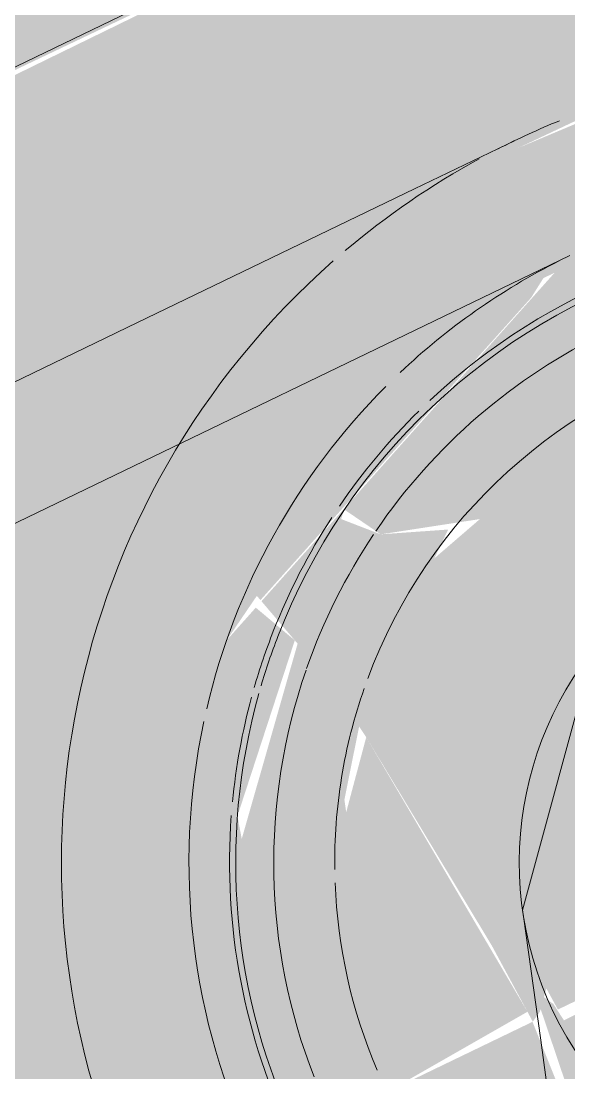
# Model space of a CAD drawing. Header units: metres. Extents: x 15.2 to 39, y -2.1 to 25.8.
# Drawn here: x 25.94516 to 25.95473, y 24.80608 to 24.82445 of the extents above; entities that cross this region are included whole.
import ezdxf

# ---------------------------------------------------------------- set-up
doc = ezdxf.new("R2010")
doc.units = ezdxf.units.M
doc.layers.add('A-FLOR', color=7, linetype='Continuous', lineweight=9, true_color=0x007f00)
doc.layers.add('P-SANR-FIXT', color=7, linetype='Continuous', lineweight=5)

# ---------------------------------------------------------------- blocks, each defined once
blk = doc.blocks.new('UT_Ducha higiênica - UT_Ducha higiênica-3628668-TÉRREO')
at = {"layer": 'P-SANR-FIXT', "true_color": 0xf0f1f7, "transparency": 33554560}
blk.add_hatch(color=7, dxfattribs=at).paths.add_polyline_path([(0.08000000000000564, 0.0514528220891366), (0.08000000000000564, 0.03364758371119561), (0.08832447377432685, 0.03019947377425127), (0.0887952502937421, 0.0293850315017401), (0.09056833088631415, 0.0299729506852637), (0.09177258371126469, 0.03050972148863958), (0.09184889882391649, 0.03969541915468359), (0.09251609626433324, 0.04068980073688834), (0.09301077523997416, 0.04099744027240603), (0.0940000000000057, 0.04153802325852814), (0.0938375142277309, 0.0569668463947166), (0.09278394559977464, 0.0548078572176864), (0.09087734520440194, 0.05345562955308965), (0.0882663540176106, 0.05249201108149077), (0.08521153238620727, 0.05186009597831531), (0.08110778467633346, 0.05150270320273762)])
h = blk.add_hatch(color=7, dxfattribs=at)
h.paths.add_polyline_path([(0.06104499430344144, 0.03878872391183644), (0.06104499430344144, 0.03417061519968309), (0.0660003625245263, 0.03298841994312422), (0.06600000000000665, 0.03878872391183753), (0.06142110450358804, 0.03878872391183644)])
h.paths.add_polyline_path([(0.06104499430344036, 0.02195205916468098), (0.06124305656763654, 0.001132232521669309), (0.06179801469972323, 0.0004363370349714473), (0.06359061305074629, -9.312657311966178e-14), (0.09695500569657353, -9.312657311966178e-14), (0.09851866866150959, 0.0007530203961875799), (0.09890486152093741, 0.001554958131994423), (0.09895500569657416, 0.002518993756030804), (0.09878162401379378, 0.03878872391183644), (0.0940000000000057, 0.03865793753211392), (0.09384497402901884, 0.02030958325517029), (0.09346928679824998, 0.01829467142547899), (0.0925676189672105, 0.01570613029024214), (0.09054179577598538, 0.01268209951848121), (0.089211627867787, 0.01147181869509818), (0.09033234720799407, 0.01082697033747298), (0.09097939482074996, 0.00971006021888814), (0.09106458025502621, 0.007657919766218425), (0.09097939482074996, 0.004069454246845177), (0.09033234720799407, 0.002952544128261417), (0.08921162786778267, 0.002307695770637307), (0.08324673743607626, 0.001744977240825853), (0.08301653995978675, 0.001662448639160124), (0.08301653995978675, 0.001267688726786764), (0.07925942093207802, 0.001079568247521169), (0.07698346004022454, 0.00130210223080953), (0.07677461274985095, 0.001744248721099933), (0.07323421458620795, 0.001865055626921259), (0.0700370455085597, 0.002670062531098671), (0.06926084178765694, 0.003491443075610212), (0.06893541974498398, 0.004714302604466039), (0.06902060517926131, 0.009710060218890306), (0.06966765279201828, 0.01082697033747407), (0.07067565450327697, 0.01158287328824358), (0.0689991597782605, 0.01333028612721388), (0.06709927002182847, 0.01658639448503444), (0.06628723877163199, 0.0190536209942782), (0.06603449453152344, 0.0204279155532562), (0.06333522205867556, 0.02125246284395155)])
h.paths.add_polyline_path([(0.07698346004022562, 0.00317387112398865), (0.07716568828068249, 0.00220327112735618), (0.07708624614682211, 0.002390385435379375), (0.07708624614682102, 0.003238187364842324)])
h.paths.add_polyline_path([(0.08291375385319133, 0.003238187364842324), (0.08268346541942309, 0.002287386027171829), (0.08301653995978675, 0.002454701676231966), (0.08301653995978675, 0.003173871123990816)])
h = blk.add_hatch(color=7, dxfattribs=at)
h.paths.add_polyline_path([(0.06600000000000665, 0.03878872391183753), (0.06603480861442496, 0.03251315989185879), (0.0682274162887455, 0.03191430619220765), (0.06805403460596511, 0.03878872391183753), (0.0660290540233726, 0.03878872391183753)])
h.paths.add_polyline_path([(0.06615502602298738, 0.02030958291592318), (0.06651867095069473, 0.01833210918976875), (0.06756124817092385, 0.01551071773514935), (0.06986660432030727, 0.01231335830094249), (0.07088342486242309, 0.01148429009073847), (0.07375987079412755, 0.01197967483456771), (0.0720077456023811, 0.01332299193659916), (0.07037683098848092, 0.01520173675647544), (0.06930334842269224, 0.01702404440970258), (0.06829300507492063, 0.01968952250388456), (0.06615266817012987, 0.02039181702874036)])
h.paths.add_polyline_path([(0.07698346004022454, 0.001737122348930677), (0.07698346004022454, 0.001267688726786764), (0.0780441307564656, 0.00112103687308321), (0.08216223246381582, 0.0011759718867473), (0.08301653995978675, 0.001430660561142497), (0.08280070351136828, 0.001729757489871076), (0.07718987433361096, 0.001730078996475405)])
h.paths.add_polyline_path([(0.08920306341923435, 0.01147336865949977), (0.09077046466175051, 0.01298094744036165), (0.09277637339849863, 0.01625787632678284), (0.09371276122837928, 0.01905362099426304), (0.09392940877838139, 0.02325439083149585), (0.09400000000000679, 0.03306065756339828), (0.09388165332642767, 0.03878872391183861), (0.09177258371126579, 0.03878872391183753), (0.09159980643023977, 0.02034155921833408), (0.09123673823322427, 0.01856752339506051), (0.09027533242053414, 0.01623964887611446), (0.0888529639170288, 0.01418370145599669), (0.08676308216944917, 0.01230826796014599), (0.08643526249941637, 0.01192573707610395), (0.08832692703449439, 0.01163192880495172), (0.08886541633354711, 0.01153447486619338)])
h.paths.add_polyline_path([(0.06927035623552262, 0.0103109632266048), (0.06893541974498398, 0.009065211861266196), (0.06902060517926131, 0.004069454246847343), (0.06966765279201828, 0.0029525441282625), (0.07078837213222644, 0.00230769577063839), (0.07686496197121623, 0.001741165788227693), (0.07698346004022454, 0.001737122348930677), (0.07720040318123468, 0.002177270031716682), (0.07867595992755269, 0.002042797114967417), (0.08261240023670713, 0.002140040382880841), (0.08301653995978675, 0.002045946865751961), (0.08324673743607626, 0.001744977240825853), (0.08676578541380549, 0.001865055626921259), (0.08981458025502757, 0.002556597946102525), (0.09072964376448865, 0.003468551239130682), (0.0910645802550273, 0.004765940811070016), (0.09097939482074996, 0.00971006021888814), (0.09033234720799407, 0.01082697033747298), (0.08920045069408036, 0.01147100965061771), (0.08799392433366285, 0.01038164654031435), (0.08772733860298042, 0.01088291134294514), (0.08510793263971941, 0.01126826858130436), (0.08167560292162428, 0.01029121139595137), (0.07903530944545915, 0.01021111080953932), (0.07649541262926593, 0.01070723380674887), (0.07412491401730431, 0.01129402377386905), (0.07208362967185956, 0.01060441994955976), (0.07197415851192902, 0.01041046428665646), (0.07078837213222644, 0.01147181869509601), (0.06966765279201828, 0.01082697033747407), (0.06933794683116323, 0.01039874961037154)])
h.paths.add_polyline_path([(0.07698346004022562, 0.00317387112398865), (0.07708624614681994, 0.00312429712076077), (0.07715054276590466, 0.002254373581632996), (0.07698346004022562, 0.002334958009398309), (0.07698346004022562, 0.003025071961183963)])
h.paths.add_polyline_path([(0.08552517995208107, 0.01153044244408075), (0.08587508598270806, 0.01166898504846349), (0.08570175753605482, 0.01164139349372789), (0.08562797041167998, 0.01159502997059342)])
h.paths.add_polyline_path([(0.08291375385319133, 0.003238187364843407), (0.08301653995978675, 0.0029234604196178), (0.08286287225025028, 0.00222451390599781), (0.08291375385319133, 0.002385143573821552), (0.08291375385319241, 0.003223445127218696)])
at = {"layer": 'P-SANR-FIXT', "true_color": 0xf4f4f4, "transparency": 33554560}
h = blk.add_hatch(color=7, dxfattribs=at)
h.paths.add_polyline_path([(0.07214698010061854, 0.03039475636328252), (0.07324092718521391, 0.03008078644504076), (0.07452248134682316, 0.03136234060665), (0.08000000000000564, 0.03283003730629393), (0.08000000000000564, 0.03364758371119561), (0.0722122195329216, 0.0304217794209433)])
h.paths.add_polyline_path([(0.07494790222908919, 0.02942427021980247), (0.07868278763304098, 0.02836875027701966), (0.08000000000000564, 0.0282779892761177), (0.08000000000000564, 0.03109984161405868), (0.0752031279417455, 0.02967949593245878)])
h = blk.add_hatch(color=7, dxfattribs=at)
h.paths.add_polyline_path([(0.08000000000000564, 0.03364758371119561), (0.08000000000000564, 0.03283003730629393), (0.08547751865318812, 0.03136234060665), (0.08780651604236553, 0.02912554681289757), (0.0886178646958428, 0.02949116543245189), (0.08832447377432685, 0.03019947377425127), (0.080328648551002, 0.03351145302411725)])
h.paths.add_polyline_path([(0.08000000000000564, 0.03109984161405868), (0.08019590983080126, 0.02828119694671017), (0.08574086514256198, 0.02873550284816259), (0.0843467306231395, 0.02993513865387562), (0.08030468103009632, 0.03101820257809565)])
blk.add_hatch(color=7, dxfattribs=at).paths.add_polyline_path([(0.08000000000000564, 0.03283003730629393), (0.08000000000000564, 0.03109984161405868), (0.08492194946161465, 0.02955441852911316), (0.08596251877424996, 0.028766904381176), (0.08773348009493648, 0.02910637916489839), (0.08508570843741763, 0.03146732583754951), (0.08064858588025221, 0.03265624924345883)])
at = {"layer": 'P-SANR-FIXT', "true_color": 0xf0f1f7, "transparency": 33554560}
h = blk.add_hatch(color=7, dxfattribs=at)
h.paths.add_polyline_path([(0.09177258371126361, 0.02187499999992247), (0.0888529639170288, 0.01418370145599669), (0.08936055837120903, 0.01478379431662942), (0.09060673141862483, 0.01676706736021086), (0.09153858620494246, 0.01979821469078114), (0.09173044609901847, 0.02150101834751313)])
h.paths.add_polyline_path([(0.08870152822187893, 0.02936043496063731), (0.09140374818896851, 0.02280535142619497), (0.09177258371126361, 0.02221770416779914), (0.09177258371126469, 0.03050972148863958), (0.0887952502937421, 0.02938503150174335)])
h.paths.add_polyline_path([(0.08587508598270914, 0.01244979936336508), (0.08600598293812428, 0.01194038512786027), (0.08640967886108696, 0.01208620994388917), (0.08801592086508687, 0.01334665840405586), (0.08760082382717244, 0.01322532621505054), (0.08616981327005016, 0.01258224643578055)])
at = {"layer": 'P-SANR-FIXT', "true_color": 0xf4f4f4, "transparency": 33554560}
h = blk.add_hatch(color=7, dxfattribs=at)
h.paths.add_polyline_path([(0.07132509125335271, 0.02935344891131663), (0.07087860777269267, 0.02771846703251951), (0.0722665199050748, 0.02910637916490055), (0.07146056540569014, 0.02931789490050411)])
h.paths.add_polyline_path([(0.07201105281627188, 0.02648742080700032), (0.07197858135400255, 0.02636623565996589), (0.0752439450290379, 0.02550078069771173), (0.0766856024576489, 0.02681872967669327), (0.07839228614268248, 0.02759627278801733), (0.0801240743437124, 0.02781515862525824), (0.08048366083540273, 0.0280100544139365), (0.07746262748655217, 0.02838662787436191), (0.07396978561932233, 0.02844615361003453), (0.07210713228914677, 0.02658350027986006)])
h = blk.add_hatch(color=7, dxfattribs=at)
h.paths.add_polyline_path([(0.08000000000000564, 0.02827237555683767), (0.08010181856725314, 0.0280861093198317), (0.08042131774774976, 0.02780628370019886), (0.08000000000000564, 0.02778537453016981), (0.08000000000000455, 0.01265015838580035), (0.08477107863567808, 0.01404471064481579), (0.08798894718372208, 0.01726257919286845), (0.08911290671521867, 0.022292746729831), (0.08798894718372857, 0.02648742080699599), (0.08574086514256198, 0.02873550284816259), (0.0815047571837264, 0.02834013147152564), (0.08001064554509364, 0.02827285490237784)])
h.paths.add_polyline_path([(0.08773348009493648, 0.02910637916490164), (0.0894873406067245, 0.02735251865311362), (0.09095503730636952, 0.02187499999993114), (0.08926357695647912, 0.01617371769650219), (0.0850893273653092, 0.01228364385111727), (0.08586434367550354, 0.01263552034738785), (0.08591592184027418, 0.01255287134884695), (0.08839849730971949, 0.0137292348486874), (0.09169384048936745, 0.02206510295417465), (0.08867490874665965, 0.02935344891131771), (0.08780651604236661, 0.02912554681289974)])
h.paths.add_polyline_path([(0.08000000000000455, 0.01091996269356726), (0.08023137884841451, 0.01019825654572462), (0.08372161442794702, 0.01181752121248271), (0.0827410322029903, 0.01165442005878292), (0.0800343821916021, 0.01092917537403775)])
h = blk.add_hatch(color=7, dxfattribs=at)
h.paths.add_polyline_path([(0.08574086514256198, 0.02873550284816259), (0.08803737277528646, 0.02630669403892161), (0.08838599072377468, 0.0258699979338871), (0.08882318375190665, 0.02696906751419974), (0.08936398467099321, 0.02747587458884166), (0.08773348009493648, 0.02910637916490164), (0.08596251877424996, 0.028766904381176)])
h.paths.add_polyline_path([(0.08922484161413317, 0.02187499999993114), (0.08798894718372208, 0.01726257919286845), (0.0893372275874805, 0.01661230009092848), (0.0897013117260825, 0.01719603243554853), (0.0905047893993918, 0.02019465193508305), (0.0901750723383755, 0.02058452196557183), (0.09076276789683708, 0.0211574407948047), (0.09075068468093841, 0.02187499999993222), (0.08997905746183955, 0.02187499999993222)])
h = blk.add_hatch(color=7, dxfattribs=at)
h.paths.add_polyline_path([(0.06928109091469921, 0.01933120442761964), (0.07185423484876081, 0.01347650269021945), (0.07412491401730431, 0.01278522672273221), (0.07049933242996503, 0.01644721825097727), (0.06977451616430402, 0.01915226938058049), (0.06931247314812695, 0.01931982401808687)])
h.paths.add_polyline_path([(0.07169092705538066, 0.0184573047973612), (0.0721923177462217, 0.01708131426292512), (0.07577103628129668, 0.01378330579905005), (0.08000000000000455, 0.01278416913813451), (0.07978437487935885, 0.02782530117929996), (0.07869113168575291, 0.02767268992824328), (0.07704846314014868, 0.02703159702328734), (0.07674008463796285, 0.02711003127752432), (0.07450525549878292, 0.02428493420365751), (0.074040997193676, 0.02227031830629614), (0.07410276854000915, 0.02114596173780146), (0.07454959545601184, 0.01950958474484046), (0.07542882959964954, 0.01807968722557557), (0.07653315292251832, 0.01704631361244511), (0.07752960559437069, 0.0166127521381041), (0.07170083573294171, 0.01845371152829645)])
h.paths.add_polyline_path([(0.0758911466531874, 0.01180435907072184), (0.08000000000000564, 0.0103098511586336), (0.08000000000000455, 0.01091996269356726), (0.07589874563626677, 0.01180461836631396)])
h = blk.add_hatch(color=7, dxfattribs=at)
h.paths.add_polyline_path([(0.08000000000000455, 0.01265015838580035), (0.08000000000000455, 0.01203104845182116), (0.0849415437515127, 0.01224404535114423), (0.08580647344428546, 0.01271661418430854), (0.08955708570628233, 0.01665777360188006), (0.0893372275874805, 0.01661230009092848), (0.08911167605828502, 0.01661437137491393), (0.0878928677108645, 0.01716649972000114), (0.08429834594409714, 0.01380189671031174), (0.08046695097964832, 0.01277527752370277)])
h.paths.add_polyline_path([(0.08000000000000455, 0.01184108410909551), (0.0800343821916021, 0.01092917537403775), (0.08259706447555026, 0.01183919751369955), (0.08044425922471778, 0.01184108410909442)])
h.paths.add_polyline_path([(0.08882318375190665, 0.02696906751419974), (0.08830977248613045, 0.0252900844780838), (0.08922484161413317, 0.02187499999993114), (0.0908987639661177, 0.02208501496486526), (0.0894873406067245, 0.02735251865311362), (0.0892339240374956, 0.02720620852865116)])
h.paths.add_polyline_path([(0.09008676280630815, 0.02049843284511705), (0.09052903169739514, 0.02028512542292319), (0.09047246172535162, 0.0208744339394841), (0.0901750723383755, 0.02058452196557183)])
at = {"layer": 'P-SANR-FIXT', "color": 253, "true_color": 0xb4b4b9}
blk.add_line((0.09177258371125943, 0.0218749999999616), (0.09177258371126105, 0.03878872391187357), dxfattribs=at)
at = {"layer": 'P-SANR-FIXT', "color": 8, "true_color": 0x78787b}
for p, q in [((0.09177258371125954, 0.0218749999999616), (0.09177258371126114, 0.03878872391187346)), ((0.09895500569656936, 0.03878872391187177), (0.09895500569656929, 0.001999999999943672))]:
    blk.add_line(p, q, dxfattribs=at)
at = {"layer": 'P-SANR-FIXT'}
blk.add_line((0.09895500569656944, 0.03878872391187348), (0.09895500569656941, 0.001999999999943668), dxfattribs=at)
at = {"layer": 'P-SANR-FIXT', "flags": 128}
blk.add_lwpolyline([(0.09400000000000679, 0.02187499999993439), (0.09400000000000679, 0.02381468689437459), (0.0940000000000057, 0.02919111401905334), (0.0940000000000057, 0.03306065756339611)], dxfattribs=at)
at = {"layer": 'P-SANR-FIXT', "color": 253, "true_color": 0xb6b6b7, "flags": 128}
blk.add_lwpolyline([(0.07637653336857052, 0.02933592764212149), (0.07898136693515462, 0.0285015668903252), (0.07964731213814731, 0.0282882563174937)], dxfattribs=at)
at = {"layer": 'P-SANR-FIXT', "color": 253, "true_color": 0xb5b5b8, "flags": 128}
for points in [[(0.07964731213814731, 0.0282882563174937), (0.08172426969208994, 0.02762298085099706), (0.0818302740580594, 0.02758902632752398)], [(0.0818302740580594, 0.02758902632752398), (0.08540562762542621, 0.02447868776448572), (0.08551580047233583, 0.02191215460946971)]]:
    blk.add_lwpolyline(points, dxfattribs=at)
at = {"layer": 'P-SANR-FIXT', "color": 8, "true_color": 0x78787b}
for centre, radius, start, end in [((0.0800000000000014, 0.02187499999996996), 0.01400000000000001, 15.60207767471376, 89.9999999999997), ((0.0800000000000014, 0.02187499999996695), 0.01177258371126371, 52.15977027020215, 89.99999999999967), ((0.0800000000000014, 0.02187499999996695), 0.01177258371126371, 19.30594577680113, 51.06623963591835), ((0.0800000000000014, 0.02187499999996695), 0.01177258371126371, 1.027648494442656, 17.58202703350232), ((0.0800000000000014, 0.02187499999996996), 0.01400000000000001, 2.84392221151778, 14.46827170934149)]:
    blk.add_arc(centre, radius, start, end, dxfattribs=at)
at = {"layer": 'P-SANR-FIXT', "color": 253, "true_color": 0xb6b6b7}
for radius, start, end in [(0.01106186790881813, 60.00000000000001, 90.00000000000006), (0.01095503730636506, 48.60935948434349, 89.99999999999964), (0.01106186790881813, 49.11513920801182, 58.75711416753326), (0.009224841614128745, 66.4323327185209, 87.382931251007), (0.009224841614128745, 66.4323327185209, 87.382931251007), (0.00922484161412874, 59.99999999999953, 64.98589979962394), (0.00922484161412874, 59.99999999999953, 64.98589979962394), (0.01095503730636507, 43.12173357403444, 47.89167345199247), (0.01106186790881814, 42.82401536787809, 48.21067405465438), (0.009224841614128747, 49.97391807780667, 59.99999999999955), (0.009224841614128747, 49.97391807780667, 59.99999999999955)]:
    blk.add_arc((0.08000000000000139, 0.02187499999996695), radius, start, end, dxfattribs=at)
at = {"layer": 'P-SANR-FIXT', "color": 254, "true_color": 0xd5d5d5}
blk.add_arc((0.08000000000000138, 0.02187499999996695), 0.0102902239616596, 45.17964495714666, 85.57028446966082, dxfattribs=at)
at = {"layer": 'P-SANR-FIXT', "color": 253, "true_color": 0xb5b5b8}
for centre, radius, start, end in [((0.08000000000000139, 0.02187499999996695), 0.0109550373063651, 301.3012013391786, 43.12173357403454), ((0.08000000000000139, 0.02187499999996695), 0.01106186790881813, 31.24288583246925, 42.82401536787808), ((0.08000000000000139, 0.02187499999996695), 0.00922484161412874, 44.99999999999682, 49.97391807780665), ((0.08000000000000139, 0.02187499999996695), 0.00922484161412874, 44.99999999999682, 49.97391807780665), ((0.08000000000000139, 0.02187499999996695), 0.009224841614128749, 349.1449912638932, 43.85291154562895), ((0.08000000000000139, 0.02187499999996695), 0.009224841614128749, 349.1449912638932, 43.85291154562895), ((0.07999999999999673, 0.02187499999996173), 0.005999999999999991, 89.99999999995525, 164.9340489201826), ((0.07999999999999673, 0.02187499999996173), 0.005999999999999986, 15.07707504273902, 89.99999999995535), ((0.08000000000000139, 0.02187499999996695), 0.01106186790881814, 18.77455524702197, 30.00000000000012), ((0.08000000000000139, 0.02187499999996695), 0.01106186790881814, 333.879567857183, 17.37442000010741)]:
    blk.add_arc(centre, radius, start, end, dxfattribs=at)
at = {"layer": 'P-SANR-FIXT', "color": 254, "true_color": 0xd4d4d6}
blk.add_arc((0.08000000000000138, 0.02187499999996695), 0.01029022396165959, 30.38809322491378, 45.00000000000009, dxfattribs=at)
at = {"layer": 'P-SANR-FIXT', "color": 254, "true_color": 0xd3d4d7}
blk.add_arc((0.08000000000000138, 0.02187499999996695), 0.01029022396165961, 9.658908704617272e-14, 30.00000000000011, dxfattribs=at)
at = {"layer": 'P-SANR-FIXT'}
blk.add_arc((0.0800000000000014, 0.02187499999996996), 0.01399999999999999, 356.4862579938829, 1.303756038526142, dxfattribs=at)

msp = doc.modelspace()

# ---------------------------------------------------------------- hatches: boundary and pattern name
at = {"layer": 'A-FLOR', "true_color": 0x464646}
h = msp.add_hatch(color=49, dxfattribs=at)
h.paths.add_polyline_path([(23.79740642318289, 21.74731005682862), (26.63465047573733, 23.1157201511516), (26.56948809029338, 23.25082701079705), (26.83970180958427, 23.38115178168493), (25.75366205218484, 25.63293277577628), (25.48344833289394, 25.50260800488838), (25.41828594744999, 25.63771486453384), (22.58104189489564, 24.26930477021091), (22.64620428033959, 24.13419791056546), (22.51109742069407, 24.06903552512148), (23.5971371780935, 21.81725453103012), (23.73224403773895, 21.88241691647407)])
h.paths.add_polyline_path([(25.84544231333541, 25.19345708377688), (25.84544150762684, 25.19345728858413), (25.84821941747273, 25.19345708377688)])
h.paths.add_polyline_path([(26.58579621172366, 23.4000247716773), (26.57612104300934, 23.40736496862135), (26.57231663023471, 23.41195365134683), (26.56937246568289, 23.41053367322107), (26.56407259166678, 23.42152236447224), (26.56707426751631, 23.42297008044461), (26.56657427002348, 23.42489657229807), (26.56562772387442, 23.42986607758446), (26.56611642200403, 23.44093822553912), (26.60570487159497, 23.46003183646425), (26.60758822048475, 23.45643706860406), (26.62122507967628, 23.46301416081991), (26.62162994382714, 23.47896223751426), (26.62371925033337, 23.47996991540883), (26.63047852536657, 23.46595532068531), (26.64992945620811, 23.47415427597115), (26.63721750929886, 23.50097635663492), (26.63579883217353, 23.50151351339471), (26.62907223714479, 23.51509947585772), (26.62743254698707, 23.5156862423366), (26.62546938755425, 23.51918033471347), (26.62898299692394, 23.52110302786206), (26.54192406285181, 23.70160991241564), (26.53825033985375, 23.7000462071589), (26.53680904547041, 23.70358385560802), (26.53744272758421, 23.70544380734406), (26.53272211290224, 23.7149355051744), (26.52597895215839, 23.71187665123085), (26.52560877437537, 23.71264417312916), (26.52454582425262, 23.71215494212135), (26.52456715629159, 23.71171211213322), (26.52383810671969, 23.71166127054447), (26.52385986389607, 23.71134570096849), (26.52313585706852, 23.71150599382953), (26.52035645299365, 23.71005107020794), (26.51967182430549, 23.70835716116505), (26.51941201727892, 23.70800212597005), (26.52333851732716, 23.6998609708036), (26.52144918487121, 23.69894974090714), (26.52642697299792, 23.68862885843485), (26.52509095739816, 23.68817068704165), (26.52819191400105, 23.68139006169884), (26.52324934202017, 23.68013721708476), (26.50384486811705, 23.67362722884441), (26.48919140512959, 23.66802258846951), (26.45778572296877, 23.65532753564846), (26.41776760602326, 23.63898942007738), (26.39985448588241, 23.63292232234177), (26.37057486308306, 23.62264679516763), (26.32110146929529, 23.60387051273816), (26.30117615092257, 23.5954169943217), (26.28073249366126, 23.58593877134624), (26.2779638923359, 23.58452227559897), (26.27977960682503, 23.57732880823706), (26.28139723795086, 23.56024266614028), (26.28037698382986, 23.54417936471756), (26.27824125993486, 23.53267183456529), (26.27590903330597, 23.52552726358834), (26.26829693909184, 23.50650277623361), (26.26024140984896, 23.49430108987662), (26.25250475476339, 23.48423004293143), (26.23956594959919, 23.47235900274196), (26.22517060876262, 23.46297177976824), (26.21247315304818, 23.45665643975895), (26.20865446700131, 23.45525616526176), (26.1957267280437, 23.45132738540208), (26.17891477627872, 23.4490009533625), (26.16377475184, 23.44905556630244), (26.14617773594631, 23.45160055517796), (26.13004709236235, 23.45689982839501), (26.11571512724409, 23.46411471091902), (26.10130687229551, 23.47407945121837), (26.08851823701611, 23.48670702541401), (26.08008063302424, 23.49805030329064), (26.07240953936638, 23.51122304826516), (26.06645068936553, 23.52721154034459), (26.0633050773711, 23.53967377345353), (26.06168744624631, 23.55675991555869), (26.0627077003692, 23.57282321697358), (26.06484342426695, 23.58433074713514), (26.06717565089146, 23.59149874747192), (26.07421606485536, 23.60870459547873), (26.07622002859606, 23.61311589348531), (26.09137915458903, 23.63352499014782), (26.10311434168226, 23.64429935085197), (26.11492285718055, 23.65254103936222), (26.13144642952515, 23.66079228910359), (26.14770943656755, 23.66567854976003), (26.16313865770306, 23.66788274792803), (26.18180389132227, 23.66778998275301), (26.19667568675655, 23.66537580714912), (26.21283680784452, 23.66006676685179), (26.22800510184414, 23.65258897234403), (26.23041811680715, 23.65107468037353), (26.24224097212083, 23.64247723308997), (26.25456644718804, 23.63029555626039), (26.25841489158399, 23.62557143089596), (26.26343142362492, 23.62807182463581), (26.29226059320631, 23.64290701752243), (26.30750950242263, 23.6516101444669), (26.3262188072073, 23.6626952759376), (26.36515425503177, 23.68649440697973), (26.39434918043025, 23.70503728488876), (26.4137444033895, 23.71567097022199), (26.45589329472993, 23.73939347234476), (26.47268225825709, 23.74954294225979), (26.485672212235, 23.7580302557663), (26.48987235617651, 23.76119248604034), (26.49312462981757, 23.75444926331518), (26.49431493731115, 23.75520954403903), (26.49929272543788, 23.74488866156672), (26.5011820578938, 23.74579989146316), (26.5052680632224, 23.73752696925026), (26.50593746475854, 23.73758602488143), (26.50770235474311, 23.7371465515435), (26.51037914431242, 23.73849761930529), (26.51068951129835, 23.73892340074462), (26.51083078042719, 23.73892340074462), (26.51122128528366, 23.73938327102044), (26.51169377754927, 23.73916115991573), (26.51259916163724, 23.73961813840493), (26.51215331355895, 23.74054255412922), (26.51882100640756, 23.74375839951681), (26.51424673536129, 23.75339262274176), (26.51241556505468, 23.75414155663471), (26.51051859547185, 23.75751784225252), (26.51403220484155, 23.75944053540112), (26.09057691796893, 24.63742733130859), (26.0868804788484, 24.63588371503567), (26.08531190319542, 24.63950868895102), (26.08588921985909, 24.64116169690814), (26.08088007446654, 24.65151344470878), (26.07044025492446, 24.64625212698419), (26.06966625764597, 24.64455066682741), (26.06627957971915, 24.64291726336425), (26.06435688657055, 24.64643087273394), (26.06319084751103, 24.64586848910042), (26.06644896678323, 24.63911314611808), (26.06194540479505, 24.63694106660333), (26.05709681712132, 24.64648898800214), (26.0464858973794, 24.64137131415529), (26.04541311863593, 24.6434005224686), (26.03672517526673, 24.63917489303645), (26.04220334228003, 24.63794624551564), (26.05063679882596, 24.63347160968342), (26.05694667138009, 24.62779599910912), (26.06239286681222, 24.61921156979496), (26.20559019707759, 24.32197647857499), (26.2081073864934, 24.31431724202091), (26.20845556457016, 24.30441833642346), (26.20648567134286, 24.29573063197773), (26.20213627254709, 24.28754562101343), (26.1964606619728, 24.28123574845931), (26.18787623265864, 24.27578955302718), (26.14121480002938, 24.25353617357817), (26.12759967457945, 24.25039894235187), (26.11907952822935, 24.25183869003713), (26.11757719310771, 24.25206831264376), (26.11330156391992, 24.25319004513531), (26.11145283302742, 24.25447400820511), (25.83721256510983, 24.12242971942967), (25.80426194780068, 24.11038748414092), (25.78071342727291, 24.10616274827033), (25.75675478719526, 24.10456452283012), (25.73247507654998, 24.10637513919621), (25.70782140096421, 24.11161713169896), (25.6856887879827, 24.11944496660441), (25.67772487281918, 24.12317631558265), (25.6673529490717, 24.12799948877991), (25.65034757323088, 24.13798647978907), (25.64736666754646, 24.13987137561512), (25.63577298023043, 24.14866516662951), (25.62837852057536, 24.15503096575457), (25.61549097603988, 24.1681327470043), (25.61220629575545, 24.17184278829615), (25.60439786770219, 24.18190723652065), (25.59846816364155, 24.19066021885095), (25.5907003289904, 24.20432297558627), (25.58739149883651, 24.21077350872277), (25.58237304310834, 24.22274480677063), (25.57932998716448, 24.2313167148643), (25.57592581893126, 24.24409301150862), (25.5735850793475, 24.2543924360646), (25.57212511105243, 24.26391259618216), (25.57106764864502, 24.27580117797127), (25.57110928690075, 24.29101058639795), (25.57127164244249, 24.29846943604658), (25.57255228475647, 24.31003920005988), (25.57482242823007, 24.32261113978971), (25.57811634107217, 24.33593699107388), (25.57918959384683, 24.34099376204879), (25.58731439623386, 24.36331317588138), (25.59859341180324, 24.38602116717801), (25.61202396610189, 24.40568316370002), (25.62837562587942, 24.42348337805998), (25.64756252439792, 24.44004945312723), (25.6706883903416, 24.45413110917816), (25.67955774772499, 24.45917550634089), (25.9498551234961, 24.58954062496409), (25.95019100733094, 24.59237379009209), (25.95393895487395, 24.59977551220555), (25.95475375347136, 24.6014522414843), (25.95701019385864, 24.60514065081694), (25.96875187044259, 24.61419823167682), (25.99342133114481, 24.62635185851698), (25.99715872974679, 24.6325967727064), (26.00124102468659, 24.63686710770318), (26.00769643384958, 24.64075292076535), (26.03940762664365, 24.65604731050366), (26.03841117854907, 24.6581133332857), (26.04916919949412, 24.66343108787301), (26.04456876867667, 24.67296956250879), (26.04907233066485, 24.67514164202358), (26.05251547947379, 24.66847553926218), (26.05368151853332, 24.6690379228957), (26.05212510616797, 24.67272819042799), (26.05554670451202, 24.67437843609808), (26.05761371395845, 24.67382103483857), (26.06777020560578, 24.67872943017879), (26.06277430017952, 24.68908099125068), (26.06080485405214, 24.68994858321865), (26.05917145058897, 24.69333526114547), (26.06277430017952, 24.69507292475732), (26.04713532767297, 24.72749857107222), (26.04346160467491, 24.7259348658155), (26.04202031029158, 24.7294725142646), (26.04265399240537, 24.73133246600064), (26.03735352781151, 24.74192423903731), (26.03695811727941, 24.74135792965459), (26.02556771781461, 24.73593972886397), (26.02498070095513, 24.73430068611826), (26.02148692082674, 24.73233687927342), (26.02539666395339, 24.72423046769464), (26.01269486997975, 24.71833508371273), (26.01194277188074, 24.71845763380986), (26.0111214121869, 24.71950434940191), (26.00989605320265, 24.7218401138453), (26.00716043369124, 24.72709252618405), (25.95168460292963, 24.7003363905119), (25.94810565916537, 24.70749211516934), (25.94593309649497, 24.70644428261293), (25.94631302838662, 24.70565653667008), (25.94483734308015, 24.70469359839434), (25.94918838275961, 24.69533134265532), (25.94919177753251, 24.69428946179363), (25.94889827289457, 24.69325181438601), (25.94832787070184, 24.69228911438849), (25.9475194429211, 24.69146696821496), (25.94584017662128, 24.69060126144399), (25.94542134921709, 24.69045505223233), (25.94339919996299, 24.69045505223233), (25.94236780301311, 24.69082133603638), (25.94182674849354, 24.69117956361457), (25.94128164716651, 24.69166664289556), (25.9402697093091, 24.69346786844556), (25.93664232044526, 24.70099232938968), (25.93586831880154, 24.7006190264088), (25.93541965336914, 24.70075339706014), (25.93541001271345, 24.70039798420531), (25.93402680130531, 24.69973085779023), (25.93105557844111, 24.70453590716406), (25.92948493846498, 24.70767630591357), (25.92718511488066, 24.71391632324268), (25.92874995894924, 24.71458225648156), (25.929074459106, 24.71432936885972), (25.9292126224114, 24.71488987208341), (25.92977700659249, 24.7152330935798), (25.92010495240346, 24.7356210137556), (25.92810535086112, 24.73939753561578), (25.93803402183054, 24.71912419871646), (25.93952513626867, 24.71973046569247), (25.93995489039412, 24.71910423070351), (25.94212745306451, 24.72015206325991), (25.93865212584084, 24.72735776244099), (25.9636985296741, 24.73950354036769), (25.95702224536116, 24.7873383583605), (25.95201283344581, 24.7850070336298), (25.9508273404482, 24.78517601146314), (25.95015905222922, 24.7856803741064), (25.94974249925831, 24.78645618639745), (25.9484161158351, 24.78868880737253), (25.93362428820544, 24.78168767471919), (25.93237313061078, 24.78172590702084), (25.93033601115089, 24.78291366339613), (25.92848821481547, 24.78468509119751), (25.92642846879345, 24.78734170184337), (25.92467162627748, 24.79018624027525), (25.92311649296039, 24.79328571196813), (25.92146916834809, 24.79766713791154), (25.92085706920665, 24.80006749706221), (25.9205246768323, 24.80177068601469), (25.92045138553619, 24.80420544967237), (25.92114590565136, 24.80624579660384), (25.92224380515118, 24.80715233920061), (25.93639394575993, 24.81413290712655), (25.93495148286426, 24.81761222038477), (25.93506756233673, 24.81822614295568), (25.93561059212913, 24.81901572202555), (25.93639394575993, 24.81947819575067), (25.97039765580388, 24.83565837732336), (25.97126656659853, 24.83545980246761), (25.97220026208182, 24.83452720947825), (25.98693233555277, 24.80397499050864), (25.98693131030054, 24.80224687333753), (25.98637778861174, 24.80155228395684), (25.9844211882454, 24.80055293889079), (25.9680276502631, 24.79264629341331), (25.97227870468878, 24.7638267548999), (25.97409298500821, 24.75023589295406), (25.97508744825313, 24.7449306120286), (25.99429213391896, 24.7541930812546), (25.9904442021073, 24.76255900842059), (25.9904442021073, 24.76358782425232), (25.99162401213987, 24.76456367845367), (26.00324145290242, 24.77016679997416), (26.00715119602906, 24.76206038839542), (26.01086311508175, 24.76357190877426), (26.01291361956314, 24.76303521019952), (26.02428578837082, 24.76858886976082), (26.0244925273965, 24.7686623188823), (26.01945800018245, 24.77928128139833), (26.01762682987585, 24.78003021529128), (26.01572986029301, 24.7834065009091), (26.01924346966271, 24.78532919405769), (25.86223261802525, 25.11087349312639), (25.85862976843471, 25.10913582951455), (25.85711760064386, 25.11284743631877), (25.85775128275765, 25.1147073880548), (25.85123504421326, 25.12821807401935), (25.85169773090769, 25.12966261738189), (25.83743524728661, 25.15814455091495), (25.83668142882595, 25.15660906346112), (25.82529102936115, 25.15119086267049), (25.82470401250167, 25.14955181992478), (25.82121023237327, 25.14758801307994), (25.80711874656412, 25.17627353996085), (25.79926272359393, 25.17346106535305), (25.79332213617299, 25.17113938027713), (25.79113798448353, 25.17159147937041), (25.79054705664949, 25.17212635687845), (25.78528435284981, 25.18294139190627), (25.75537109162888, 25.16851414918388), (25.82280194922721, 25.028194535979), (25.82488248557958, 25.02188441950064), (25.82535499892557, 25.01355840141377), (25.82365647971897, 25.00539379006051), (25.81933957017229, 24.9973161211964), (25.81424468811725, 24.99165683335476), (25.80628908651843, 24.98662947160197), (25.55818040668664, 24.86717989826199), (25.55166206933267, 24.86503070848579), (25.5433360512458, 24.8645581951398), (25.53517143989254, 24.8662567143464), (25.52709377102844, 24.87057362389309), (25.52110549015948, 24.87617033937517), (25.51634265628716, 24.88375776876093), (25.36602394346187, 25.1959360047919), (25.36394340710951, 25.20224612127026), (25.36347089376352, 25.21057213935713), (25.36516941297011, 25.21873675071039), (25.3694863225168, 25.2268144195745), (25.37458120457184, 25.23247370741614), (25.38253680617065, 25.23750106916893), (25.63032984266657, 25.35684657035161), (25.63716382335642, 25.35909983228511), (25.64548984144328, 25.3595723456311), (25.65365445279654, 25.35787382642451), (25.66173212166065, 25.35355691687781), (25.6673914095023, 25.34846203482278), (25.67241877125509, 25.34050643322397), (25.73881984572612, 25.20283129153382), (25.76872199926973, 25.21737815274306), (25.76352237922703, 25.22848055210823), (25.7635459897614, 25.2293088367453), (25.76515755061746, 25.23127735799747), (25.77567733763773, 25.23756288951316), (25.77730352761718, 25.23862390695762), (25.80687462517611, 25.17731157008972), (25.8105864266283, 25.17882304258078), (25.81263693110967, 25.17828634400603), (25.82400909991737, 25.18384000356734), (25.82544467390719, 25.18353678898551), (25.83049635029676, 25.18612783197892), (25.83096137631278, 25.18671915100308), (25.83417309257754, 25.1899794725536), (25.83505183501512, 25.1906234966556), (25.83670526687799, 25.19163952077649), (25.83775790729063, 25.19209839866756), (25.84188508507837, 25.19325556699292), (25.8454502776122, 25.19345505929593), (25.85043366701367, 25.19218830561709), (25.85145469074088, 25.19173311236548), (25.85336465981258, 25.1907108438341), (25.85393268590825, 25.19025755937258), (25.85700354431177, 25.18733484297246), (25.85927851631465, 25.18356238052478), (25.86047580192555, 25.17921579140259), (25.8606071680237, 25.17831182351364), (25.86065399306335, 25.176075938002), (25.86069787540373, 25.17513771329393), (25.87489051297601, 25.14535414467669), (25.87680602134644, 25.14159936420498), (25.87802383293738, 25.14113837563097), (25.88475042796616, 25.12755241316797), (25.88639011812388, 25.12696564668909), (25.88835327755671, 25.12347155431221), (25.884839668187, 25.12154886116362), (26.04188286476671, 24.79602016214366), (26.04552309359893, 24.79757108811409), (26.04696553720586, 24.79403061890255), (26.04633126261198, 24.79217038141185), (26.05341293790468, 24.77747392116312), (26.05314997246673, 24.77609214737075), (26.05364134826604, 24.77545971002759), (26.05420937436172, 24.77500642556605), (26.05712048385647, 24.77232738406387), (26.0595552047681, 24.76831124671827), (26.06075526999106, 24.76395480481074), (26.06088385647716, 24.76306068970712), (26.0609306815168, 24.76082480419549), (26.06121117129302, 24.75937863666416), (26.06275551380253, 24.75855896081276), (26.06965313761388, 24.7441774911138), (26.07129294888377, 24.74359050907568), (26.07306605313428, 24.74000502656815), (26.06974237783472, 24.73817393910945), (26.08529211012042, 24.70593332233131), (26.08889495971097, 24.70767098594315), (26.09063262332281, 24.70406813635261), (26.08997980823026, 24.70219895673177), (26.09691526350967, 24.68751903531591), (26.09660390455088, 24.68602458182688), (26.10466402559532, 24.66931282955973), (26.10618270599829, 24.66860407496555), (26.11309073426771, 24.65428105717752), (26.11501247173683, 24.65351926931206), (26.11669757750039, 24.65002539249442), (26.11318396813069, 24.64810269934583), (26.53667159994555, 23.77013150348709), (26.54024210459384, 23.7718535670502), (26.5417542723847, 23.76814196024597), (26.54111999779082, 23.76628172275528), (26.5482905804954, 23.7521950279055), (26.55000983364073, 23.75127129670749), (26.55396113207257, 23.74746797047551), (26.55621763389515, 23.74402209621059), (26.55775184067856, 23.7393689578532), (26.55802991699108, 23.73446905729531), (26.55762138480495, 23.73250528407915), (26.56444187279272, 23.71828883245722), (26.5661472905137, 23.71758508201161), (26.56804472238326, 23.71420797360147), (26.56453111301356, 23.71228528045288), (26.65159004708569, 23.5317783958993), (26.65519289667625, 23.53351605951114), (26.65670506446709, 23.52980445270692), (26.6560713823533, 23.52794450097088), (26.66258762089769, 23.51443381500634), (26.66212493420327, 23.51298927164379), (26.67658506409474, 23.48348658295883), (26.67886891141657, 23.47929983791515), (26.67907625803762, 23.47912418095877), (26.68253452451174, 23.47576658210726), (26.68461141756125, 23.47238263513147), (26.68585929641853, 23.46798033885247), (26.68606101800974, 23.46442586228332), (26.68506377024044, 23.45997082595911), (26.68308142213888, 23.45617936041366), (26.67972382328739, 23.45272109393958), (26.67633987631163, 23.45064420089006), (26.67160566388554, 23.44910269457742), (26.64548630970271, 23.43483837187999), (26.6522455847359, 23.42082377715647), (26.64996823969412, 23.41972540779321), (26.63742377594854, 23.42942799038127), (26.62366556254358, 23.4227923687166), (26.62542755721965, 23.41913907140751), (26.5861356081828, 23.40018846346132)])

# ---------------------------------------------------------------- block references
at = {"layer": 'P-SANR-FIXT', "color": 8, "true_color": 0x7c7c7c, "rotation": 115.748132701384}
msp.add_blockref('UT_Ducha higiênica - UT_Ducha higiênica-3628668-TÉRREO', (26.01431905842788, 24.74719863383441), dxfattribs=at)

doc.saveas('drawing.dxf')
